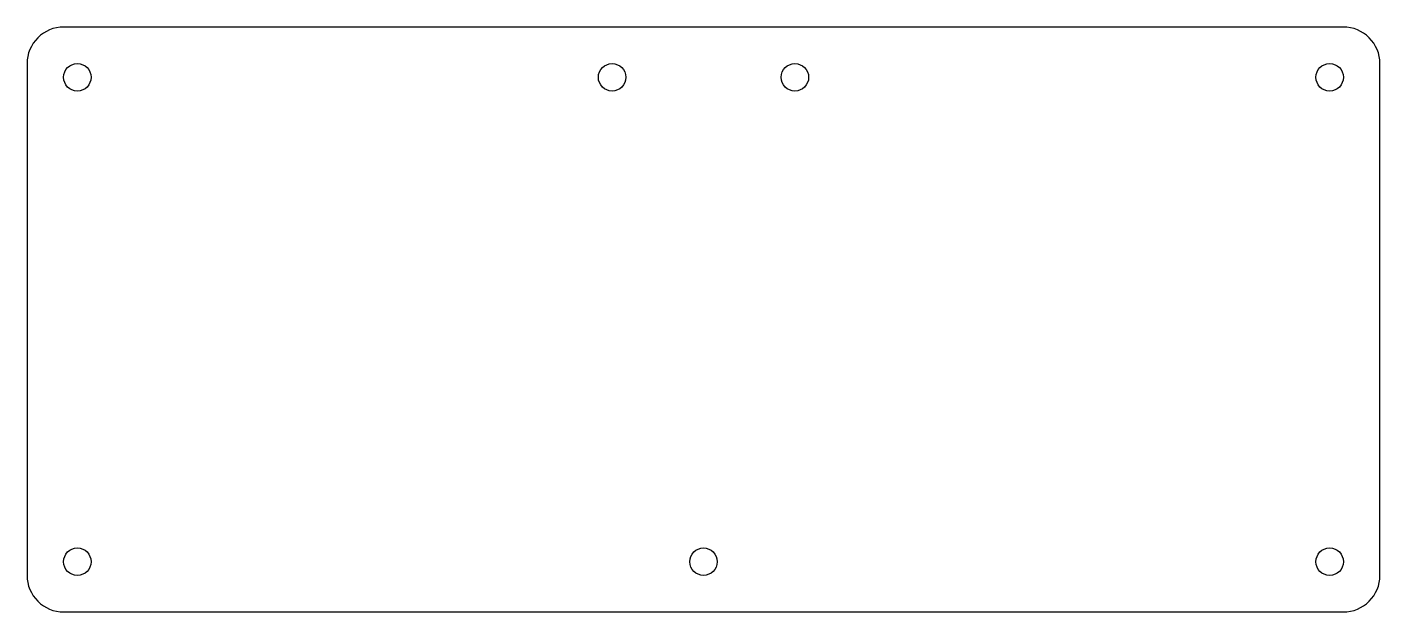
# Model space of a CAD drawing. Header units: millimetres. Extents: x 0 to 370, y 0 to 160.
import ezdxf

# ---------------------------------------------------------------- set-up
doc = ezdxf.new("R2010")
doc.units = ezdxf.units.MM
doc.layers.get('0').update_dxf_attribs({"linetype": 'CONTINUOUS'})

msp = doc.modelspace()

# ---------------------------------------------------------------- linework, layer by layer
msp.add_lwpolyline([(10, 160, 0.414214), (0, 150), (0, 10, 0.414214), (10, 0), (360, 0, 0.414214), (370, 10), (370, 150, 0.414214), (360, 160)], format="xyb", close=True)
for centre in [(13.75, 146.25, 0), (160, 146.25), (210, 146.25), (356.25, 146.25, 0), (13.75, 13.75), (185, 13.75), (356.25, 13.75)]:
    msp.add_circle(centre, 3.75)

doc.saveas('drawing.dxf')
